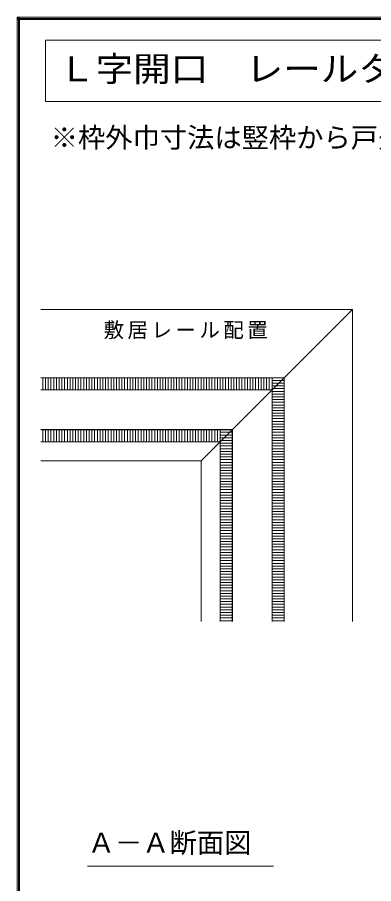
# Model space of a CAD drawing. Units: millimetres, scale not verified. Extents: x -957 to 993, y -689 to 708.
# Drawn here: x -957 to -696, y 73 to 708 of the extents above; entities that cross this region are included whole.
import ezdxf
from ezdxf.enums import TextEntityAlignment as Align

# ---------------------------------------------------------------- set-up
doc = ezdxf.new("R2010")
doc.units = ezdxf.units.MM
doc.header["$LTSCALE"] = 5
for name, color, linetype, lineweight in [('0-A_文字', 7, 'Continuous', 9), ('0-B_寸法', 7, 'Continuous', 9), ('F-1_枠', 6, 'Continuous', 9)]:
    doc.layers.add(name, color=color, linetype=linetype, lineweight=lineweight)
doc.styles.add('ＭＳ ゴシック', font='')
doc.styles.get('ＭＳ ゴシック').set_extended_font_data('MS Gothic')

msp = doc.modelspace()

# ---------------------------------------------------------------- linework, layer by layer
at = {"layer": '0-B_寸法'}
for p, q in [((-936.448, 690.897), (-936.448, 645.897)), ((-936.448, 645.897), (-68.448, 645.897)), ((-711.541, 493.626), (-940.041, 493.626)), ((-822.541, 382.626), (-711.541, 493.626)), ((-711.541, 493.626), (-711.541, 265.126)), ((-761.541, 443.626), (-940.041, 443.626)), ((-761.641, 443.526), (-940.041, 443.526)), ((-938.541, 443.626), (-938.541, 434.626)), ((-936.541, 443.626), (-936.541, 434.626)), ((-934.541, 443.626), (-934.541, 434.626)), ((-932.541, 443.626), (-932.541, 434.626)), ((-930.541, 443.626), (-930.541, 434.626)), ((-928.541, 443.626), (-928.541, 434.626)), ((-926.541, 443.626), (-926.541, 434.626)), ((-924.541, 443.626), (-924.541, 434.626)), ((-922.541, 443.626), (-922.541, 434.626)), ((-920.541, 443.626), (-920.541, 434.626)), ((-918.541, 443.626), (-918.541, 434.626)), ((-916.541, 443.626), (-916.541, 434.626)), ((-914.541, 443.626), (-914.541, 434.626)), ((-912.541, 443.626), (-912.541, 434.626)), ((-910.541, 443.626), (-910.541, 434.626)), ((-908.541, 443.626), (-908.541, 434.626)), ((-906.541, 443.626), (-906.541, 434.626)), ((-904.541, 443.626), (-904.541, 434.626)), ((-902.541, 443.626), (-902.541, 434.626)), ((-900.541, 443.626), (-900.541, 434.626)), ((-898.541, 443.626), (-898.541, 434.626)), ((-896.541, 443.626), (-896.541, 434.626)), ((-894.541, 443.626), (-894.541, 434.626)), ((-892.541, 443.626), (-892.541, 434.626)), ((-890.541, 443.626), (-890.541, 434.626)), ((-888.541, 443.626), (-888.541, 434.626)), ((-886.541, 443.626), (-886.541, 434.626)), ((-884.541, 443.626), (-884.541, 434.626)), ((-882.541, 443.626), (-882.541, 434.626)), ((-880.541, 443.626), (-880.541, 434.626)), ((-878.541, 443.626), (-878.541, 434.626)), ((-876.541, 443.626), (-876.541, 434.626)), ((-874.541, 443.626), (-874.541, 434.626)), ((-872.541, 443.626), (-872.541, 434.626)), ((-870.541, 443.626), (-870.541, 434.626)), ((-868.541, 443.626), (-868.541, 434.626)), ((-866.541, 443.626), (-866.541, 434.626)), ((-864.541, 443.626), (-864.541, 434.626)), ((-862.541, 443.626), (-862.541, 434.626)), ((-860.541, 443.626), (-860.541, 434.626)), ((-858.541, 443.626), (-858.541, 434.626)), ((-856.541, 443.626), (-856.541, 434.626)), ((-854.541, 443.626), (-854.541, 434.626)), ((-852.541, 443.626), (-852.541, 434.626)), ((-850.541, 443.626), (-850.541, 434.626)), ((-848.541, 443.626), (-848.541, 434.626)), ((-846.541, 443.626), (-846.541, 434.626)), ((-844.541, 443.626), (-844.541, 434.626)), ((-842.541, 443.626), (-842.541, 434.626)), ((-840.541, 443.626), (-840.541, 434.626)), ((-838.541, 443.626), (-838.541, 434.626)), ((-836.541, 443.626), (-836.541, 434.626)), ((-834.541, 443.626), (-834.541, 434.626)), ((-832.541, 443.626), (-832.541, 434.626)), ((-830.541, 443.626), (-830.541, 434.626)), ((-828.541, 443.626), (-828.541, 434.626)), ((-826.541, 443.626), (-826.541, 434.626)), ((-824.541, 443.626), (-824.541, 434.626)), ((-822.541, 443.626), (-822.541, 434.626)), ((-820.541, 443.626), (-820.541, 434.626)), ((-818.541, 443.626), (-818.541, 434.626)), ((-816.541, 443.626), (-816.541, 434.626)), ((-814.541, 443.626), (-814.541, 434.626)), ((-812.541, 443.626), (-812.541, 434.626)), ((-810.541, 443.626), (-810.541, 434.626)), ((-808.541, 443.626), (-808.541, 434.626)), ((-806.541, 443.626), (-806.541, 434.626)), ((-804.541, 443.626), (-804.541, 434.626)), ((-802.541, 443.626), (-802.541, 434.626)), ((-800.541, 443.626), (-800.541, 434.626)), ((-798.541, 443.626), (-798.541, 434.626)), ((-796.541, 443.626), (-796.541, 434.626)), ((-794.541, 443.626), (-794.541, 434.626)), ((-792.541, 443.626), (-792.541, 434.626)), ((-790.541, 443.626), (-790.541, 434.626)), ((-788.541, 443.626), (-788.541, 434.626)), ((-786.541, 443.626), (-786.541, 434.626)), ((-784.541, 443.626), (-784.541, 434.626)), ((-782.541, 443.626), (-782.541, 434.626)), ((-780.541, 443.626), (-780.541, 434.626)), ((-778.541, 443.626), (-778.541, 434.626)), ((-776.541, 443.626), (-776.541, 434.626)), ((-774.541, 443.626), (-774.541, 434.626)), ((-772.541, 443.626), (-772.541, 434.626)), ((-770.541, 443.626), (-770.541, 265.126)), ((-770.541, 441.626), (-761.541, 441.626)), ((-770.541, 439.626), (-761.541, 439.626)), ((-761.641, 443.526), (-761.641, 265.126)), ((-761.541, 443.626), (-761.541, 265.126)), ((-770.441, 434.726), (-940.041, 434.726)), ((-770.541, 434.626), (-940.041, 434.626)), ((-770.541, 437.626), (-761.541, 437.626)), ((-770.541, 435.626), (-761.541, 435.626)), ((-770.541, 433.626), (-761.541, 433.626)), ((-770.541, 431.626), (-761.541, 431.626)), ((-770.441, 434.726), (-770.441, 265.126)), ((-770.541, 429.626), (-761.541, 429.626)), ((-770.541, 427.626), (-761.541, 427.626)), ((-770.541, 425.626), (-761.541, 425.626)), ((-770.541, 423.626), (-761.541, 423.626)), ((-770.541, 421.626), (-761.541, 421.626)), ((-770.541, 419.626), (-761.541, 419.626)), ((-770.541, 417.626), (-761.541, 417.626)), ((-770.541, 415.626), (-761.541, 415.626)), ((-770.541, 413.626), (-761.541, 413.626)), ((-770.541, 411.626), (-761.541, 411.626)), ((-770.541, 409.626), (-761.541, 409.626)), ((-770.541, 407.626), (-761.541, 407.626)), ((-799.541, 405.626), (-940.041, 405.626)), ((-799.641, 405.526), (-940.041, 405.526)), ((-938.541, 405.626), (-938.541, 396.626)), ((-936.541, 405.626), (-936.541, 396.626)), ((-934.541, 405.626), (-934.541, 396.626)), ((-932.541, 405.626), (-932.541, 396.626)), ((-930.541, 405.626), (-930.541, 396.626)), ((-928.541, 405.626), (-928.541, 396.626)), ((-926.541, 405.626), (-926.541, 396.626)), ((-924.541, 405.626), (-924.541, 396.626)), ((-922.541, 405.626), (-922.541, 396.626)), ((-920.541, 405.626), (-920.541, 396.626)), ((-918.541, 405.626), (-918.541, 396.626)), ((-916.541, 405.626), (-916.541, 396.626)), ((-914.541, 405.626), (-914.541, 396.626)), ((-912.541, 405.626), (-912.541, 396.626)), ((-910.541, 405.626), (-910.541, 396.626)), ((-908.541, 405.626), (-908.541, 396.626)), ((-906.541, 405.626), (-906.541, 396.626)), ((-904.541, 405.626), (-904.541, 396.626)), ((-902.541, 405.626), (-902.541, 396.626)), ((-900.541, 405.626), (-900.541, 396.626)), ((-898.541, 405.626), (-898.541, 396.626)), ((-896.541, 405.626), (-896.541, 396.626)), ((-894.541, 405.626), (-894.541, 396.626)), ((-892.541, 405.626), (-892.541, 396.626)), ((-890.541, 405.626), (-890.541, 396.626)), ((-888.541, 405.626), (-888.541, 396.626)), ((-886.541, 405.626), (-886.541, 396.626)), ((-884.541, 405.626), (-884.541, 396.626)), ((-882.541, 405.626), (-882.541, 396.626)), ((-880.541, 405.626), (-880.541, 396.626)), ((-878.541, 405.626), (-878.541, 396.626)), ((-876.541, 405.626), (-876.541, 396.626)), ((-874.541, 405.626), (-874.541, 396.626)), ((-872.541, 405.626), (-872.541, 396.626)), ((-870.541, 405.626), (-870.541, 396.626)), ((-868.541, 405.626), (-868.541, 396.626)), ((-866.541, 405.626), (-866.541, 396.626)), ((-864.541, 405.626), (-864.541, 396.626)), ((-862.541, 405.626), (-862.541, 396.626)), ((-860.541, 405.626), (-860.541, 396.626)), ((-858.541, 405.626), (-858.541, 396.626)), ((-856.541, 405.626), (-856.541, 396.626)), ((-854.541, 405.626), (-854.541, 396.626)), ((-852.541, 405.626), (-852.541, 396.626)), ((-850.541, 405.626), (-850.541, 396.626)), ((-848.541, 405.626), (-848.541, 396.626)), ((-846.541, 405.626), (-846.541, 396.626)), ((-844.541, 405.626), (-844.541, 396.626)), ((-842.541, 405.626), (-842.541, 396.626)), ((-840.541, 405.626), (-840.541, 396.626)), ((-838.541, 405.626), (-838.541, 396.626)), ((-836.541, 405.626), (-836.541, 396.626)), ((-834.541, 405.626), (-834.541, 396.626)), ((-832.541, 405.626), (-832.541, 396.626)), ((-830.541, 405.626), (-830.541, 396.626)), ((-828.541, 405.626), (-828.541, 396.626)), ((-826.541, 405.626), (-826.541, 396.626)), ((-824.541, 405.626), (-824.541, 396.626)), ((-822.541, 405.626), (-822.541, 396.626)), ((-820.541, 405.626), (-820.541, 396.626)), ((-818.541, 405.626), (-818.541, 396.626)), ((-816.541, 405.626), (-816.541, 396.626)), ((-814.541, 405.626), (-814.541, 396.626)), ((-812.541, 405.626), (-812.541, 396.626)), ((-810.541, 405.626), (-810.541, 396.626)), ((-808.541, 405.626), (-808.541, 265.126)), ((-808.541, 403.626), (-799.541, 403.626)), ((-808.541, 401.626), (-799.541, 401.626)), ((-799.641, 405.526), (-799.641, 265.126)), ((-799.541, 405.626), (-799.541, 265.126)), ((-770.541, 405.626), (-761.541, 405.626)), ((-770.541, 403.626), (-761.541, 403.626)), ((-770.541, 401.626), (-761.541, 401.626)), ((-808.441, 396.726), (-940.041, 396.726)), ((-808.541, 396.626), (-940.041, 396.626)), ((-808.541, 399.626), (-799.541, 399.626)), ((-808.541, 397.626), (-799.541, 397.626)), ((-808.541, 395.626), (-799.541, 395.626)), ((-808.541, 393.626), (-799.541, 393.626)), ((-808.441, 396.726), (-808.441, 265.126)), ((-770.541, 399.626), (-761.541, 399.626)), ((-770.541, 397.626), (-761.541, 397.626)), ((-770.541, 395.626), (-761.541, 395.626)), ((-770.541, 393.626), (-761.541, 393.626)), ((-808.541, 391.626), (-799.541, 391.626)), ((-808.541, 389.626), (-799.541, 389.626)), ((-808.541, 387.626), (-799.541, 387.626)), ((-770.541, 391.626), (-761.541, 391.626)), ((-770.541, 389.626), (-761.541, 389.626)), ((-770.541, 387.626), (-761.541, 387.626)), ((-822.541, 382.626), (-940.041, 382.626)), ((-822.541, 382.626), (-822.541, 265.126)), ((-808.541, 385.626), (-799.541, 385.626)), ((-808.541, 383.626), (-799.541, 383.626)), ((-808.541, 381.626), (-799.541, 381.626)), ((-770.541, 385.626), (-761.541, 385.626)), ((-770.541, 383.626), (-761.541, 383.626)), ((-770.541, 381.626), (-761.541, 381.626)), ((-808.541, 379.626), (-799.541, 379.626)), ((-808.541, 377.626), (-799.541, 377.626)), ((-808.541, 375.626), (-799.541, 375.626)), ((-770.541, 379.626), (-761.541, 379.626)), ((-770.541, 377.626), (-761.541, 377.626)), ((-770.541, 375.626), (-761.541, 375.626)), ((-808.541, 373.626), (-799.541, 373.626)), ((-808.541, 371.626), (-799.541, 371.626)), ((-808.541, 369.626), (-799.541, 369.626)), ((-770.541, 373.626), (-761.541, 373.626)), ((-770.541, 371.626), (-761.541, 371.626)), ((-770.541, 369.626), (-761.541, 369.626)), ((-808.541, 367.626), (-799.541, 367.626)), ((-808.541, 365.626), (-799.541, 365.626)), ((-808.541, 363.626), (-799.541, 363.626)), ((-770.541, 367.626), (-761.541, 367.626)), ((-770.541, 365.626), (-761.541, 365.626)), ((-770.541, 363.626), (-761.541, 363.626)), ((-808.541, 361.626), (-799.541, 361.626)), ((-808.541, 359.626), (-799.541, 359.626)), ((-808.541, 357.626), (-799.541, 357.626)), ((-808.541, 355.626), (-799.541, 355.626)), ((-770.541, 361.626), (-761.541, 361.626)), ((-770.541, 359.626), (-761.541, 359.626)), ((-770.541, 357.626), (-761.541, 357.626)), ((-770.541, 355.626), (-761.541, 355.626)), ((-808.541, 353.626), (-799.541, 353.626)), ((-808.541, 351.626), (-799.541, 351.626)), ((-808.541, 349.626), (-799.541, 349.626)), ((-770.541, 353.626), (-761.541, 353.626)), ((-770.541, 351.626), (-761.541, 351.626)), ((-770.541, 349.626), (-761.541, 349.626)), ((-808.541, 347.626), (-799.541, 347.626)), ((-808.541, 345.626), (-799.541, 345.626)), ((-808.541, 343.626), (-799.541, 343.626)), ((-770.541, 347.626), (-761.541, 347.626)), ((-770.541, 345.626), (-761.541, 345.626)), ((-770.541, 343.626), (-761.541, 343.626)), ((-808.541, 341.626), (-799.541, 341.626)), ((-808.541, 339.626), (-799.541, 339.626)), ((-808.541, 337.626), (-799.541, 337.626)), ((-770.541, 341.626), (-761.541, 341.626)), ((-770.541, 339.626), (-761.541, 339.626)), ((-770.541, 337.626), (-761.541, 337.626)), ((-808.541, 335.626), (-799.541, 335.626)), ((-808.541, 333.626), (-799.541, 333.626)), ((-808.541, 331.626), (-799.541, 331.626)), ((-770.541, 335.626), (-761.541, 335.626)), ((-770.541, 333.626), (-761.541, 333.626)), ((-770.541, 331.626), (-761.541, 331.626)), ((-808.541, 329.626), (-799.541, 329.626)), ((-808.541, 327.626), (-799.541, 327.626)), ((-808.541, 325.626), (-799.541, 325.626)), ((-770.541, 329.626), (-761.541, 329.626)), ((-770.541, 327.626), (-761.541, 327.626)), ((-770.541, 325.626), (-761.541, 325.626)), ((-808.541, 323.626), (-799.541, 323.626)), ((-808.541, 321.626), (-799.541, 321.626)), ((-808.541, 319.626), (-799.541, 319.626)), ((-808.541, 317.626), (-799.541, 317.626)), ((-770.541, 323.626), (-761.541, 323.626)), ((-770.541, 321.626), (-761.541, 321.626)), ((-770.541, 319.626), (-761.541, 319.626)), ((-770.541, 317.626), (-761.541, 317.626)), ((-808.541, 315.626), (-799.541, 315.626)), ((-808.541, 313.626), (-799.541, 313.626)), ((-808.541, 311.626), (-799.541, 311.626)), ((-770.541, 315.626), (-761.541, 315.626)), ((-770.541, 313.626), (-761.541, 313.626)), ((-770.541, 311.626), (-761.541, 311.626)), ((-808.541, 309.626), (-799.541, 309.626)), ((-808.541, 307.626), (-799.541, 307.626)), ((-808.541, 305.626), (-799.541, 305.626)), ((-770.541, 309.626), (-761.541, 309.626)), ((-770.541, 307.626), (-761.541, 307.626)), ((-770.541, 305.626), (-761.541, 305.626)), ((-808.541, 303.626), (-799.541, 303.626)), ((-808.541, 301.626), (-799.541, 301.626)), ((-808.541, 299.626), (-799.541, 299.626)), ((-770.541, 303.626), (-761.541, 303.626)), ((-770.541, 301.626), (-761.541, 301.626)), ((-770.541, 299.626), (-761.541, 299.626)), ((-808.541, 297.626), (-799.541, 297.626)), ((-808.541, 295.626), (-799.541, 295.626)), ((-808.541, 293.626), (-799.541, 293.626)), ((-770.541, 297.626), (-761.541, 297.626)), ((-770.541, 295.626), (-761.541, 295.626)), ((-770.541, 293.626), (-761.541, 293.626)), ((-808.541, 291.626), (-799.541, 291.626)), ((-808.541, 289.626), (-799.541, 289.626)), ((-808.541, 287.626), (-799.541, 287.626)), ((-808.541, 285.626), (-799.541, 285.626)), ((-770.541, 291.626), (-761.541, 291.626)), ((-770.541, 289.626), (-761.541, 289.626)), ((-770.541, 287.626), (-761.541, 287.626)), ((-770.541, 285.626), (-761.541, 285.626)), ((-808.541, 283.626), (-799.541, 283.626)), ((-808.541, 281.626), (-799.541, 281.626)), ((-808.541, 279.626), (-799.541, 279.626)), ((-770.541, 283.626), (-761.541, 283.626)), ((-770.541, 281.626), (-761.541, 281.626)), ((-770.541, 279.626), (-761.541, 279.626)), ((-808.541, 277.626), (-799.541, 277.626)), ((-808.541, 275.626), (-799.541, 275.626)), ((-808.541, 273.626), (-799.541, 273.626)), ((-770.541, 277.626), (-761.541, 277.626)), ((-770.541, 275.626), (-761.541, 275.626)), ((-770.541, 273.626), (-761.541, 273.626)), ((-808.541, 271.626), (-799.541, 271.626)), ((-808.541, 269.626), (-799.541, 269.626)), ((-808.541, 267.626), (-799.541, 267.626)), ((-770.541, 271.626), (-761.541, 271.626)), ((-770.541, 269.626), (-761.541, 269.626)), ((-770.541, 267.626), (-761.541, 267.626)), ((-808.541, 265.626), (-799.541, 265.626)), ((-770.541, 265.626), (-761.541, 265.626)), ((-769.389, 85.923), (-905.816, 85.923))]:
    msp.add_line(p, q, dxfattribs=at)
msp.add_lwpolyline([(-936.448, 690.897), (-68.448, 690.897), (-68.448, 645.897)], dxfattribs=at)
at = {"layer": 'F-1_枠'}
for p, q in [((-957.218, 707.602), (-957.218, -689.065)), ((-957.218, 707.602), (992.782, 707.602)), ((-957.218, 706.769), (992.782, 706.769)), ((-957.218, 705.935), (992.782, 705.935)), ((-956.385, 707.602), (-956.385, -689.065)), ((-955.551, 707.602), (-955.551, -689.065))]:
    msp.add_line(p, q, dxfattribs=at)

# ---------------------------------------------------------------- texts
at = {"layer": '0-A_文字', "style": 'ＭＳ ゴシック'}
msp.add_text('※枠外巾寸法は竪枠から戸先の鴨居外での表示となっています。', height=14.66, dxfattribs=at).set_placement((-932.755, 607.806), align=Align.BOTTOM_LEFT)
at = {"layer": '0-B_寸法', "style": 'ＭＳ ゴシック', "width": 1.1}
msp.add_text('Ｌ字開口\u3000レールタイプ\u3000調整枠【L】２枚引込戸＋【R】２枚引込戸', height=18.33, dxfattribs=at).set_placement((-927.321, 655.158), align=Align.BOTTOM_LEFT)
at = {"layer": '0-B_寸法', "style": 'ＭＳ ゴシック'}
msp.add_text('Ａ－Ａ断面図', height=14.66, dxfattribs=at).set_placement((-905.623, 91.246), align=Align.BOTTOM_LEFT)
at = {"layer": '0-B_寸法', "insert": (-893.991, 471.833), "char_height": 11, "attachment_point": 7, "style": 'ＭＳ ゴシック'}
msp.add_mtext('\\T1.17;敷居レール配置', dxfattribs=at)

doc.saveas('drawing.dxf')
